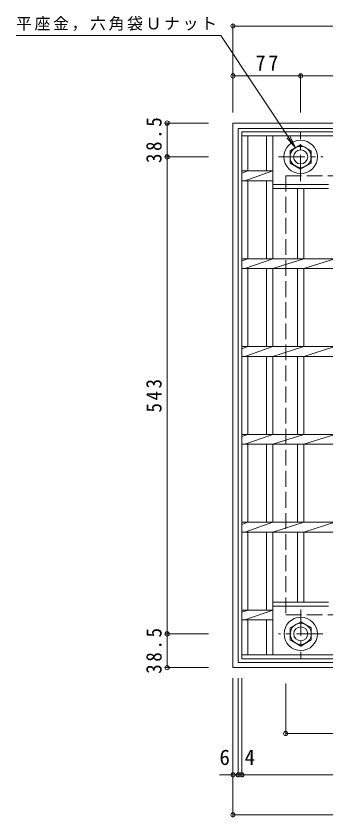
# Model space of a CAD drawing. Units: millimetres at full size, sheet at 1:6. Extents: x -921 to 1068, y -823 to 766.
# Drawn here: x -921 to -568, y -269 to 643 of the extents above; entities that cross this region are included whole.
import ezdxf
from ezdxf.enums import TextEntityAlignment as Align

# ---------------------------------------------------------------- set-up
doc = ezdxf.new("R2010")
doc.units = ezdxf.units.MM
doc.header["$LTSCALE"] = 6
doc.header["$PDMODE"] = 32
doc.header["$PDSIZE"] = 4.8
doc.linetypes.add('CHAIN1', pattern=[8, 5, -1, 1, -1])
doc.linetypes.add('DASHED3', pattern=[4, 3, -1])
for name, color, linetype, lineweight in [('E-1', 2, 'Continuous', 9), ('E-2', 3, 'Continuous', 9), ('E-4', 7, 'Continuous', 9), ('E-5', 7, 'Continuous', 9)]:
    doc.layers.add(name, color=color, linetype=linetype, lineweight=lineweight)
doc.styles.add('ＭＳ ゴシック', font='')
doc.styles.get('ＭＳ ゴシック').set_extended_font_data('MS Gothic')

msp = doc.modelspace()

# ---------------------------------------------------------------- linework, layer by layer
at = {"layer": 'E-1'}
for p, q in [((-674.309, 520.946), (-674.309, -99.054)), ((-674.309, 520.946), (-54.309, 520.946)), ((-668.308, 514.946), (-668.308, -93.054)), ((-668.308, 514.946), (-60.309, 514.946)), ((-609.308, 489.374), (-597.308, 496.302)), ((-597.308, 496.302), (-585.308, 489.374)), ((-609.308, 475.518), (-609.308, 489.374)), ((-585.308, 489.374), (-585.308, 475.518)), ((-597.308, 468.589), (-609.308, 475.518)), ((-585.308, 475.518), (-597.308, 468.589)), ((-674.309, -99.054), (-54.309, -99.054)), ((-668.308, -93.054), (-60.309, -93.054))]:
    msp.add_line(p, q, dxfattribs=at)
at = {"layer": 'E-1', "linetype": 'CHAIN1'}
for p, q in [((-597.308, 454.809), (-597.308, 510.083)), ((-622.444, 482.446), (-572.171, 482.446)), ((-597.208, -32.918), (-597.208, -88.192)), ((-572.071, -60.555), (-622.344, -60.555))]:
    msp.add_line(p, q, dxfattribs=at)
at = {"layer": 'E-1', "linetype": 'DASHED3'}
for p, q in [((-614.309, 460.946), (-114.308, 460.946)), ((-614.309, 460.946), (-614.309, -39.055)), ((-614.309, -39.055), (-114.308, -39.055))]:
    msp.add_line(p, q, dxfattribs=at)
at = {"layer": 'E-1'}
msp.add_lwpolyline([(-609.208, -67.483), (-609.208, -53.627), (-597.208, -46.698), (-585.208, -53.627), (-585.208, -67.483), (-597.208, -74.411)], close=True, dxfattribs=at)
for centre, radius in [((-597.308, 482.446), 19), ((-597.308, 482.446), 12), ((-597.308, 482.446), 8), ((-597.208, -60.555), 19), ((-597.208, -60.555), 12), ((-597.208, -60.555), 8)]:
    msp.add_circle(centre, radius, dxfattribs=at)
at = {"layer": 'E-2'}
for p, q in [((-664.308, -89.055), (-664.308, 510.946)), ((-664.308, 510.946), (-64.309, 510.946)), ((-664.308, 506.446), (-64.309, 506.446)), ((-657.308, 466.595), (-657.308, 506.446)), ((-636.108, 466.595), (-636.108, 506.446)), ((-629.108, 366.596), (-629.108, 506.446)), ((-664.308, 464.108), (-657.308, 466.595)), ((-664.308, 466.595), (-629.111, 466.595)), ((-660.908, 455.297), (-629.111, 466.595)), ((-664.308, 455.296), (-629.108, 455.296)), ((-657.308, 366.596), (-657.308, 455.296)), ((-636.108, 366.596), (-636.108, 455.296)), ((-629.108, 450.946), (-565.508, 450.946)), ((-629.108, 446.446), (-565.508, 446.446)), ((-600.808, 366.596), (-600.808, 446.446)), ((-593.808, 366.596), (-593.808, 446.446)), ((-664.308, 364.107), (-657.305, 366.596)), ((-664.308, 366.596), (-64.309, 366.596)), ((-660.908, 355.296), (-629.108, 366.596)), ((-629.108, 355.296), (-593.808, 366.596)), ((-593.808, 355.296), (-558.508, 366.596)), ((-664.308, 355.296), (-64.309, 355.296)), ((-657.308, 266.595), (-657.308, 355.296)), ((-636.108, 266.595), (-636.108, 355.296)), ((-629.108, 266.595), (-629.108, 355.296)), ((-600.808, 266.595), (-600.808, 355.296)), ((-593.808, 266.595), (-593.808, 355.296)), ((-664.308, 264.108), (-657.305, 266.596)), ((-664.308, 266.595), (-64.309, 266.595)), ((-660.908, 255.297), (-629.108, 266.596)), ((-629.108, 255.297), (-593.808, 266.596)), ((-593.808, 255.297), (-558.508, 266.596)), ((-664.308, 255.296), (-64.309, 255.296)), ((-657.308, 166.596), (-657.308, 255.296)), ((-636.108, 166.596), (-636.108, 255.296)), ((-629.108, 166.596), (-629.108, 255.296)), ((-600.808, 166.596), (-600.808, 255.296)), ((-593.808, 166.596), (-593.808, 255.296)), ((-664.308, 164.107), (-657.305, 166.596)), ((-664.308, 166.596), (-64.309, 166.596)), ((-660.908, 155.296), (-629.108, 166.596)), ((-629.108, 155.296), (-593.808, 166.596)), ((-593.808, 155.296), (-558.508, 166.596)), ((-664.308, 155.295), (-64.309, 155.295)), ((-657.308, 66.596), (-657.308, 155.295)), ((-636.108, 66.596), (-636.108, 155.295)), ((-629.108, 66.596), (-629.108, 155.295)), ((-600.808, 66.596), (-600.808, 155.295)), ((-593.808, 66.596), (-593.808, 155.295)), ((-664.308, 64.108), (-657.305, 66.596)), ((-664.308, 66.596), (-64.309, 66.596)), ((-660.908, 55.297), (-629.108, 66.596)), ((-629.108, 55.297), (-593.808, 66.596)), ((-593.808, 55.297), (-558.508, 66.596)), ((-664.308, 55.296), (-64.309, 55.296)), ((-657.308, -33.404), (-657.308, 55.296)), ((-636.108, -33.404), (-636.108, 55.296)), ((-629.108, -84.555), (-629.108, 55.296)), ((-600.808, -24.555), (-600.808, 55.296)), ((-593.808, -24.555), (-593.808, 55.296)), ((-565.508, -24.555), (-629.108, -24.555)), ((-664.308, -35.893), (-657.305, -33.404)), ((-664.308, -33.404), (-629.108, -33.404)), ((-660.908, -44.704), (-629.108, -33.404)), ((-565.508, -29.055), (-629.108, -29.055)), ((-664.308, -44.705), (-629.108, -44.705)), ((-657.308, -84.555), (-657.308, -44.705)), ((-636.108, -84.555), (-636.108, -44.705)), ((-64.309, -84.555), (-664.308, -84.555)), ((-64.309, -89.055), (-664.308, -89.055))]:
    msp.add_line(p, q, dxfattribs=at)
at = {"layer": 'E-4'}
for p, q in [((-674.309, 633.27), (-674.309, 532.946)), ((-674.309, 631.47), (-364.309, 631.47)), ((-674.309, 576.486), (-674.309, 532.946)), ((-674.309, 574.686), (-597.308, 574.686)), ((-597.308, 576.486), (-597.308, 532.946)), ((-597.308, 574.686), (-138.308, 574.686)), ((-751.109, 520.946), (-702.309, 520.946)), ((-749.309, 482.446), (-749.309, 520.946)), ((-751.109, 482.446), (-702.309, 482.446)), ((-749.309, -60.555), (-749.309, 482.446)), ((-751.109, -60.555), (-702.309, -60.555)), ((-749.309, -99.055), (-749.309, -60.555)), ((-751.109, -99.055), (-702.309, -99.055)), ((-674.309, -268.455), (-674.309, -111.054)), ((-668.309, -222.922), (-668.309, -111.054)), ((-664.259, -222.922), (-664.259, -111.054)), ((-614.309, -175.855), (-614.309, -117.055)), ((-614.309, -174.055), (-114.308, -174.055)), ((-674.309, -221.122), (-689.779, -221.122)), ((-674.309, -221.122), (-668.309, -221.122)), ((-668.309, -221.122), (-664.259, -221.122)), ((-664.259, -221.122), (-64.358, -221.122)), ((-674.309, -266.655), (-54.309, -266.655))]:
    msp.add_line(p, q, dxfattribs=at)
for p in [(-674.309, 631.47), (-674.309, 574.686), (-597.308, 574.686), (-749.309, 520.946), (-749.309, 482.446), (-749.309, -60.555), (-749.309, -99.055), (-614.309, -174.055), (-674.309, -221.122), (-668.309, -221.122), (-664.259, -221.122), (-674.309, -266.655)]:
    msp.add_point(p, dxfattribs=at)
at = {"layer": 'E-5'}
for q in [(-613.069, 504.141), (-609.807, 506.308)]:
    msp.add_line((-603.208, 492.838), q, dxfattribs=at)
msp.add_lwpolyline([(-603.208, 492.838), (-688.2, 620.755), (-921.2, 620.755)], dxfattribs=at)

# ---------------------------------------------------------------- texts
at = {"layer": 'E-4', "color": 2, "style": 'ＭＳ ゴシック'}
for s, p in [('6', (-689.779, -215.122)), ('4', (-661.152, -215.122))]:
    msp.add_text(s, height=17.6, dxfattribs=at).set_placement(p, align=Align.BOTTOM_LEFT)
at = {"layer": 'E-4', "color": 2, "insert": (-648.558, 580.686), "char_height": 17.6, "attachment_point": 7, "style": 'ＭＳ ゴシック'}
msp.add_mtext('\\T1.27;\\W0.95;77', dxfattribs=at)
at = {"layer": 'E-4', "color": 2, "char_height": 17.6, "attachment_point": 7, "rotation": 90, "style": 'ＭＳ ゴシック'}
for s, insert in [('\\T1.28;\\W0.9;38.5', (-755.309, 475.446)), ('\\T1.27;\\W0.9;543', (-755.309, 191.445)), ('\\T1.28;\\W0.9;38.5', (-755.309, -106.055))]:
    msp.add_mtext(s, dxfattribs=dict(at, insert=insert))
at = {"layer": 'E-5', "insert": (-921.2, 625.755), "char_height": 13.2, "attachment_point": 7, "style": 'ＭＳ ゴシック'}
msp.add_mtext('\\T1.17;平座金，六角袋Ｕナット', dxfattribs=at)

doc.saveas('drawing.dxf')
